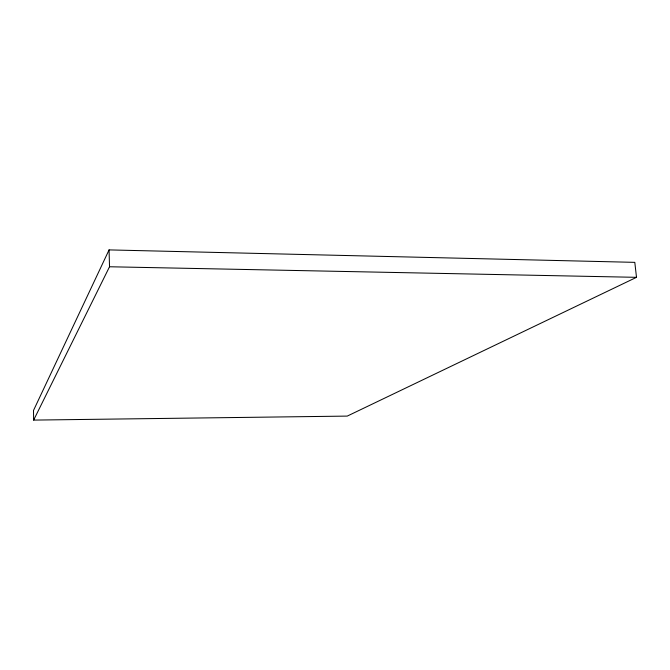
<?xml version="1.0" encoding="UTF-8"?>
<svg xmlns="http://www.w3.org/2000/svg" width="670" height="670" viewBox="0 0 670 670"><rect width="100%" height="100%" fill="white"/><g stroke="black" fill="none" stroke-linecap="round" stroke-linejoin="round"><path stroke-width="1" d="M109.068 249.902L33.5 410.476L33.642 420.098L347.244 416.095L636.5 277.33L634.8 262.355L109.068 249.902L109.528 266.76L33.642 420.098M109.528 266.76L636.5 277.33"/></g></svg>
